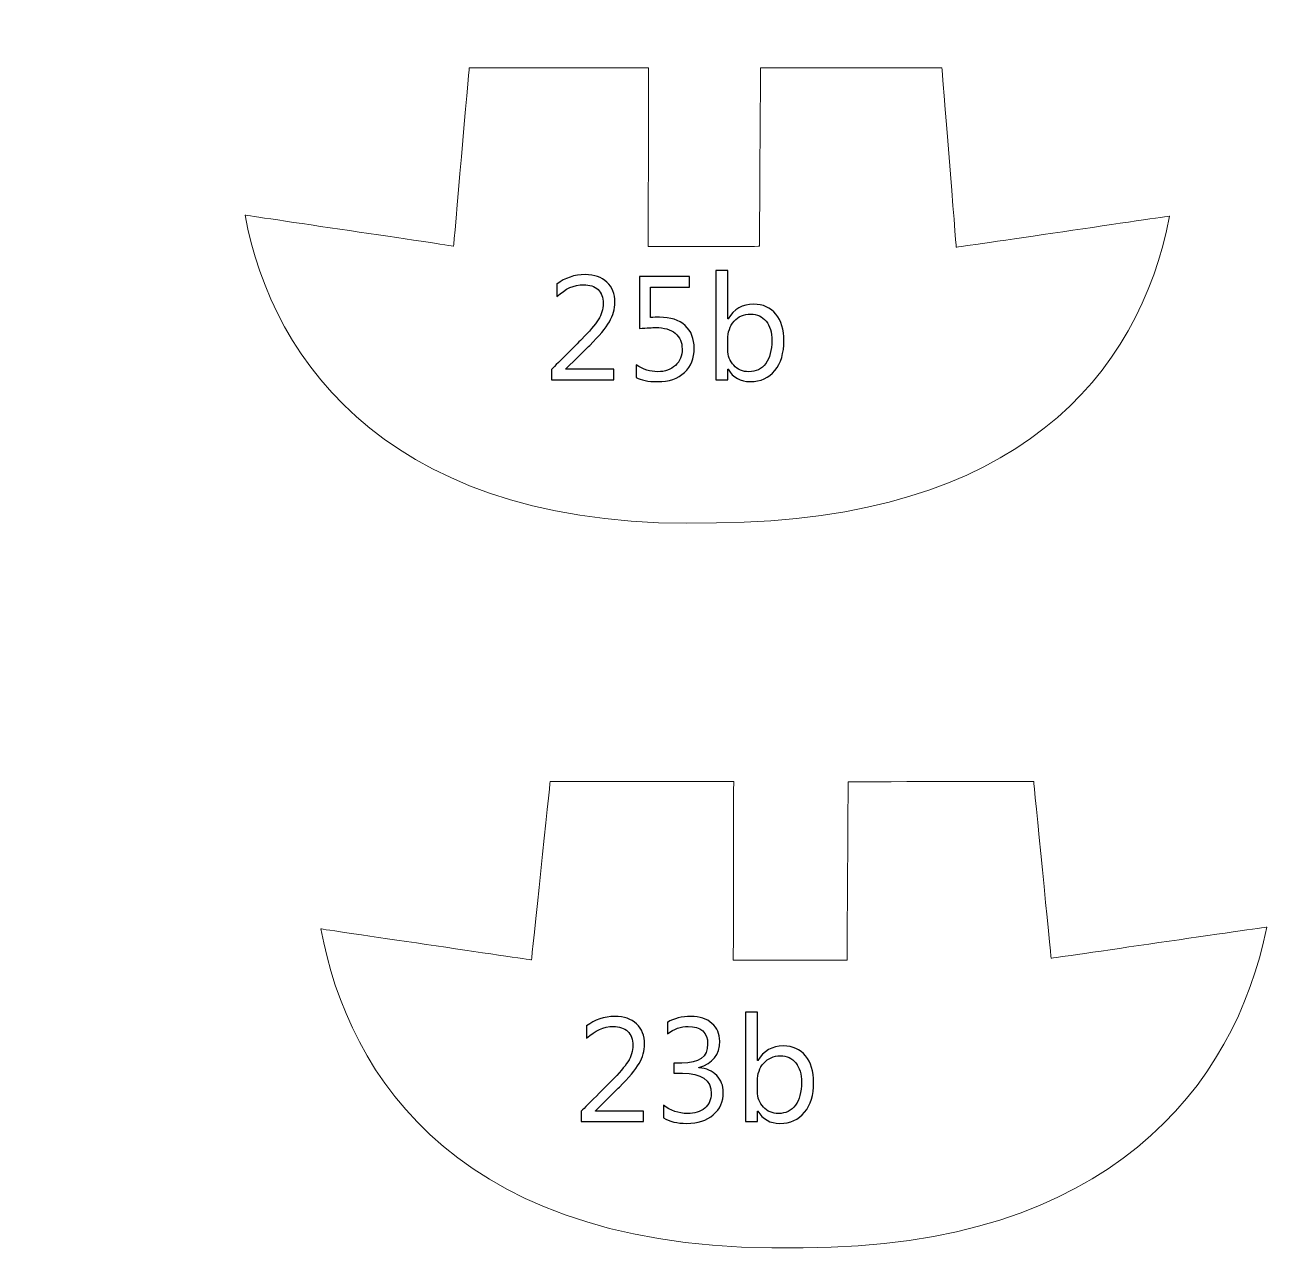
# Model space of a CAD drawing. Header units: centimetres. Extents: x -494 to 505, y -672 to 577.
# Drawn here: x -72.5 to 19.3, y 102.3 to 191.8 of the extents above; entities that cross this region are included whole.
import ezdxf

# ---------------------------------------------------------------- set-up
doc = ezdxf.new("R2010")
doc.units = ezdxf.units.CM
doc.header["$MEASUREMENT"] = 0
doc.layers.add('Camada 1', color=7, linetype='Continuous')
doc.layers.add('Camada 2', color=10, linetype='Continuous')

msp = doc.modelspace()

# ---------------------------------------------------------------- linework, layer by layer
at = {"layer": 'Camada 1', "lineweight": 9}
for points, knots in [([(288.960814, 353.67214), (288.960814, 353.67214), (306.821586, 353.757484), (306.821586, 353.757484), (306.821586, 353.757484), (306.821586, 353.757484), (306.803806, 326.357488), (306.803806, 326.357488), (306.803806, 326.357488), (306.803806, 326.357488), (315.147198, 326.356472), (315.147198, 326.356472), (315.147198, 326.356472), (315.147198, 326.356472), (315.160914, 353.57562), (315.160914, 353.57562), (315.160914, 353.57562), (315.160914, 353.57562), (341.611458, 353.57562), (341.611458, 353.57562), (341.611458, 353.57562), (341.611458, 353.57562), (341.611458, 326.355964), (341.611458, 326.355964), (341.611458, 326.355964), (341.611458, 326.355964), (349.923862, 326.357996), (349.923862, 326.357996), (349.923862, 326.357996), (349.923862, 326.357996), (349.92691, 353.617276), (349.92691, 353.617276), (349.92691, 353.617276), (349.92691, 353.617276), (376.460766, 353.605592), (376.460766, 353.605592), (376.460766, 353.605592), (376.460766, 353.605592), (376.395234, 326.36714), (376.395234, 326.36714), (376.395234, 326.36714), (376.395234, 326.36714), (384.838194, 326.357488), (384.838194, 326.357488), (384.838194, 326.357488), (384.838194, 326.357488), (384.869182, 353.677728), (384.869182, 353.677728), (384.869182, 353.677728), (384.869182, 353.677728), (411.304994, 353.702112), (411.304994, 353.702112), (411.304994, 353.702112), (411.304994, 353.702112), (411.304994, 326.35952), (411.304994, 326.35952), (411.304994, 326.35952), (411.304994, 326.35952), (419.585902, 326.365108), (419.585902, 326.365108), (419.585902, 326.365108), (419.585902, 326.365108), (419.720522, 353.670108), (419.720522, 353.670108), (419.720522, 353.670108), (419.720522, 353.670108), (446.437766, 353.618292), (446.437766, 353.618292), (446.437766, 353.618292), (446.437766, 353.618292), (446.52311, 326.358504), (446.52311, 326.358504), (446.52311, 326.358504), (446.52311, 326.358504), (454.750678, 326.360536), (454.750678, 326.360536), (454.750678, 326.360536), (454.750678, 326.360536), (454.791826, 353.618292), (454.791826, 353.618292), (454.791826, 353.618292), (454.791826, 353.618292), (489.229146, 353.633024), (489.229146, 353.633024), (489.229146, 353.633024), (489.229146, 353.633024), (489.287566, 342.489536), (489.287566, 342.489536), (489.287566, 342.489536), (489.287566, 342.489536), (481.005134, 342.497156), (481.005134, 342.497156), (481.005134, 342.497156), (481.005134, 342.497156), (481.005642, 309.723028), (481.005642, 309.723028), (481.005642, 309.723028), (481.005642, 309.723028), (489.285534, 309.728616), (489.285534, 309.728616), (489.285534, 309.728616), (489.285534, 309.728616), (489.28401, 298.680632), (489.28401, 298.680632), (489.28401, 298.680632), (489.28401, 298.680632), (280.265378, 298.67606), (280.265378, 298.67606), (280.265378, 298.67606), (280.265378, 298.67606), (280.256742, 315.430408), (280.256742, 315.430408), (280.256742, 315.430408), (280.256742, 315.430408), (252.19279, 315.430408), (252.19279, 315.430408), (252.19279, 315.430408), (247.88749, 315.334904), (245.91899, 310.748172), (245.883938, 302.43526), (245.883938, 302.43526), (246.230902, 288.837116), (238.245142, 283.140404), (231.76103, 283.8704), (231.76103, 283.8704), (231.76103, 283.8704), (235.595922, 314.865512), (235.595922, 314.865512), (235.595922, 314.865512), (235.595922, 314.865512), (227.385626, 315.718444), (227.385626, 315.718444), (227.385626, 315.718444), (227.385626, 315.718444), (224.653602, 295.469056), (224.653602, 295.469056), (224.653602, 295.469056), (224.653602, 295.469056), (5.72135, 295.22674), (5.72135, 295.22674), (5.72135, 295.22674), (5.72135, 295.22674), (5.716778, 279.167844), (5.716778, 279.167844), (5.716778, 279.167844), (5.716778, 279.167844), (-2.628138, 279.165304), (-2.628138, 279.165304), (-2.628138, 279.165304), (-2.628138, 279.165304), (-2.98577, 224.0915), (-2.98577, 224.0915), (-2.98577, 224.0915), (-2.98577, 224.0915), (-88.789002, 214.483696), (-88.789002, 214.483696), (-88.789002, 214.483696), (-88.789002, 214.483696), (-160.134554, 214.52332), (-160.134554, 214.52332), (-160.134554, 214.52332), (-163.876482, 213.130384), (-165.443662, 209.995516), (-164.388038, 204.757528), (-164.388038, 204.757528), (-164.388038, 204.757528), (-161.889694, 196.939916), (-161.889694, 196.939916), (-161.889694, 196.939916), (-159.55137, 189.6237), (-158.882842, 185.430668), (-164.745162, 183.003444), (-164.745162, 183.003444), (-164.745162, 183.003444), (-175.274478, 179.070508), (-175.274478, 179.070508), (-175.274478, 179.070508), (-189.770766, 172.492416), (-191.904366, 158.459424), (-185.580274, 139.325096), (-185.580274, 139.325096), (-182.29707, 128.78308), (-186.260486, 121.438924), (-192.412366, 123.689364), (-192.412366, 123.689364), (-192.412366, 123.689364), (-261.359142, 146.906996), (-261.359142, 146.906996), (-261.359142, 146.906996), (-259.768086, 152.90292), (-257.854958, 158.898844), (-255.620774, 164.893752), (-255.620774, 164.893752), (-255.620774, 164.893752), (-235.993178, 156.483304), (-235.993178, 156.483304), (-235.993178, 156.483304), (-235.993178, 156.483304), (-233.24947, 164.39388), (-233.24947, 164.39388), (-233.24947, 164.39388), (-233.24947, 164.39388), (-252.959362, 172.804328), (-252.959362, 172.804328), (-252.959362, 172.804328), (-249.96013, 179.295044), (-246.799354, 185.623708), (-243.478558, 191.789812), (-243.478558, 191.789812), (-243.478558, 191.789812), (-223.85147, 181.048152), (-223.85147, 181.048152), (-223.85147, 181.048152), (-223.85147, 181.048152), (-219.526358, 188.126116), (-219.526358, 188.126116), (-219.526358, 188.126116), (-219.526358, 188.126116), (-238.904526, 198.951596), (-238.904526, 198.951596), (-238.904526, 198.951596), (-235.729018, 204.52842), (-232.421938, 209.843116), (-228.924866, 214.772748), (-228.924866, 214.772748), (-228.924866, 214.772748), (-210.96097, 202.698604), (-210.96097, 202.698604), (-210.96097, 202.698604), (-210.96097, 202.698604), (-206.469742, 209.526632), (-206.469742, 209.526632), (-206.469742, 209.526632), (-206.469742, 209.526632), (-224.18421, 221.600776), (-224.18421, 221.600776), (-224.18421, 221.600776), (-220.36151, 226.60102), (-216.750138, 231.702356), (-213.372446, 236.922564), (-213.372446, 236.922564), (-213.372446, 236.922564), (-194.826382, 225.348292), (-194.826382, 225.348292), (-194.826382, 225.348292), (-194.826382, 225.348292), (-191.25057, 232.592372), (-191.25057, 232.592372), (-191.25057, 232.592372), (-191.25057, 232.592372), (-209.380582, 244.333776), (-209.380582, 244.333776), (-209.380582, 244.333776), (-202.259946, 261.027672), (-207.195166, 274.737068), (-227.065078, 282.88488), (-227.065078, 282.88488), (-261.775194, 290.706048), (-301.116238, 286.78124), (-337.022694, 269.0622), (-337.022694, 269.0622), (-362.833158, 254.920496), (-388.11327, 237.066328), (-415.161222, 221.333568), (-415.161222, 221.333568), (-428.876714, 212.451696), (-442.468254, 204.489812), (-456.981306, 198.090028), (-456.981306, 198.090028), (-462.47939, 196.298312), (-466.306662, 195.61048), (-468.373206, 196.760592), (-468.373206, 196.760592), (-481.297234, 208.35874), (-487.891074, 236.208316), (-486.846118, 283.671264), (-486.846118, 283.671264), (-484.055166, 323.948552), (-477.369886, 350.249236), (-465.985606, 359.680256), (-465.985606, 359.680256), (-455.591418, 363.607604), (-416.449002, 364.2106), (-357.647494, 359.764076), (-357.647494, 359.764076), (-317.62573, 356.62108), (-277.81377, 352.853244), (-238.131858, 348.694756), (-238.131858, 348.694756), (-214.866474, 346.01658), (-195.551298, 366.45342), (-178.214274, 397.942308), (-178.214274, 397.942308), (-183.909462, 398.922748), (-187.93587, 403.347936), (-188.438282, 412.292292), (-188.438282, 412.292292), (-188.327538, 422.884092), (-183.723026, 428.164752), (-174.94631, 428.932848), (-174.94631, 428.932848), (-171.28617, 428.963836), (-167.626538, 428.92218), (-163.96843, 428.50308), (-163.96843, 428.50308), (-159.001206, 427.909736), (-156.690822, 430.099216), (-156.854398, 436.178452), (-156.854398, 436.178452), (-156.854398, 436.178452), (-156.778198, 448.203828), (-156.778198, 448.203828), (-156.778198, 448.203828), (-156.778198, 448.203828), (-147.700746, 448.20332), (-147.700746, 448.20332), (-147.700746, 448.20332), (-147.700746, 448.20332), (-147.697698, 465.516468), (-147.697698, 465.516468), (-147.697698, 465.516468), (-147.697698, 465.516468), (-132.459222, 465.506816), (-132.459222, 465.506816), (-132.459222, 465.506816), (-132.459222, 465.506816), (-117.536722, 483.837996), (-117.536722, 483.837996), (-117.536722, 483.837996), (-117.536722, 483.837996), (-45.491654, 483.825804), (-45.491654, 483.825804), (-45.491654, 483.825804), (-45.491654, 483.825804), (-45.47489, 454.015348), (-45.47489, 454.015348), (-45.47489, 454.015348), (-45.47489, 454.015348), (-36.796218, 454.018396), (-36.796218, 454.018396), (-36.796218, 454.018396), (-36.796218, 454.018396), (-36.920678, 434.287168), (-36.920678, 434.287168), (-36.920678, 434.287168), (-37.163502, 430.041812), (-40.062658, 428.173896), (-44.477686, 427.461172), (-44.477686, 427.461172), (-44.477686, 427.461172), (-58.86831, 427.45914), (-58.86831, 427.45914), (-58.86831, 427.45914), (-58.86831, 427.45914), (-58.872882, 414.921192), (-58.872882, 414.921192), (-58.872882, 414.921192), (-58.872882, 414.921192), (-43.79849, 414.921192), (-43.79849, 414.921192), (-43.79849, 414.921192), (-24.761698, 414.171384), (-13.673582, 411.255972), (-8.36295, 404.78964), (-8.36295, 404.78964), (-4.952238, 400.746468), (-2.86385, 396.261336), (-2.70891, 391.1346), (-2.70891, 391.1346), (-2.70891, 391.1346), (-2.534666, 366.474248), (-2.534666, 366.474248), (-2.534666, 366.474248), (-2.534666, 366.474248), (5.877814, 366.480344), (5.877814, 366.480344), (5.877814, 366.480344), (5.877814, 366.480344), (5.90169, 347.073728), (5.90169, 347.073728), (5.90169, 347.073728), (5.90169, 347.073728), (233.39171, 347.06814), (233.39171, 347.06814), (233.39171, 347.06814), (233.39171, 347.06814), (233.356658, 357.819452), (233.356658, 357.819452), (233.356658, 357.819452), (238.909098, 375.214388), (244.365526, 393.373356), (250.012962, 410.004768), (250.012962, 410.004768), (252.496066, 417.378896), (256.725674, 421.44188), (262.677402, 421.235124), (262.677402, 421.235124), (270.499078, 420.488872), (274.919186, 415.631376), (277.312882, 408.136344), (277.312882, 408.136344), (281.81935, 390.775952), (285.049722, 371.798088), (288.960814, 353.67214)], [0, 0, 0, 0, 0.009803922, 0.009803922, 0.009803922, 0.009803932, 0.019607843, 0.019607843, 0.019607843, 0.019607853, 0.029411765, 0.029411765, 0.029411765, 0.029411775, 0.039215686, 0.039215686, 0.039215686, 0.039215696, 0.049019608, 0.049019608, 0.049019608, 0.049019618, 0.058823529, 0.058823529, 0.058823529, 0.058823539, 0.068627451, 0.068627451, 0.068627451, 0.068627461, 0.078431373, 0.078431373, 0.078431373, 0.078431383, 0.088235294, 0.088235294, 0.088235294, 0.088235304, 0.098039216, 0.098039216, 0.098039216, 0.098039226, 0.107843137, 0.107843137, 0.107843137, 0.107843147, 0.117647059, 0.117647059, 0.117647059, 0.117647069, 0.12745098, 0.12745098, 0.12745098, 0.12745099, 0.137254902, 0.137254902, 0.137254902, 0.137254912, 0.147058824, 0.147058824, 0.147058824, 0.147058834, 0.156862745, 0.156862745, 0.156862745, 0.156862755, 0.166666667, 0.166666667, 0.166666667, 0.166666677, 0.176470588, 0.176470588, 0.176470588, 0.176470598, 0.18627451, 0.18627451, 0.18627451, 0.18627452, 0.196078431, 0.196078431, 0.196078431, 0.196078441, 0.205882353, 0.205882353, 0.205882353, 0.205882363, 0.215686275, 0.215686275, 0.215686275, 0.215686285, 0.225490196, 0.225490196, 0.225490196, 0.225490206, 0.235294118, 0.235294118, 0.235294118, 0.235294128, 0.245098039, 0.245098039, 0.245098039, 0.245098049, 0.254901961, 0.254901961, 0.254901961, 0.254901971, 0.264705882, 0.264705882, 0.264705882, 0.264705892, 0.274509804, 0.274509804, 0.274509804, 0.274509814, 0.284313725, 0.284313725, 0.284313725, 0.284313735, 0.294117647, 0.294117647, 0.294117647, 0.294117657, 0.303921569, 0.303921569, 0.303921569, 0.303921579, 0.31372549, 0.31372549, 0.31372549, 0.3137255, 0.323529412, 0.323529412, 0.323529412, 0.323529422, 0.333333333, 0.333333333, 0.333333333, 0.333333343, 0.343137255, 0.343137255, 0.343137255, 0.343137265, 0.352941176, 0.352941176, 0.352941176, 0.352941186, 0.362745098, 0.362745098, 0.362745098, 0.362745108, 0.37254902, 0.37254902, 0.37254902, 0.37254903, 0.382352941, 0.382352941, 0.382352941, 0.382352951, 0.392156863, 0.392156863, 0.392156863, 0.392156873, 0.401960784, 0.401960784, 0.401960784, 0.401960794, 0.411764706, 0.411764706, 0.411764706, 0.411764716, 0.421568627, 0.421568627, 0.421568627, 0.421568637, 0.431372549, 0.431372549, 0.431372549, 0.431372559, 0.441176471, 0.441176471, 0.441176471, 0.441176481, 0.450980392, 0.450980392, 0.450980392, 0.450980402, 0.460784314, 0.460784314, 0.460784314, 0.460784324, 0.470588235, 0.470588235, 0.470588235, 0.470588245, 0.480392157, 0.480392157, 0.480392157, 0.480392167, 0.490196078, 0.490196078, 0.490196078, 0.490196088, 0.5, 0.5, 0.5, 0.50000001, 0.509803922, 0.509803922, 0.509803922, 0.509803932, 0.519607843, 0.519607843, 0.519607843, 0.519607853, 0.529411765, 0.529411765, 0.529411765, 0.529411775, 0.539215686, 0.539215686, 0.539215686, 0.539215696, 0.549019608, 0.549019608, 0.549019608, 0.549019618, 0.558823529, 0.558823529, 0.558823529, 0.558823539, 0.568627451, 0.568627451, 0.568627451, 0.568627461, 0.578431373, 0.578431373, 0.578431373, 0.578431383, 0.588235294, 0.588235294, 0.588235294, 0.588235304, 0.598039216, 0.598039216, 0.598039216, 0.598039226, 0.607843137, 0.607843137, 0.607843137, 0.607843147, 0.617647059, 0.617647059, 0.617647059, 0.617647069, 0.62745098, 0.62745098, 0.62745098, 0.62745099, 0.637254902, 0.637254902, 0.637254902, 0.637254912, 0.647058824, 0.647058824, 0.647058824, 0.647058834, 0.656862745, 0.656862745, 0.656862745, 0.656862755, 0.666666667, 0.666666667, 0.666666667, 0.666666677, 0.676470588, 0.676470588, 0.676470588, 0.676470598, 0.68627451, 0.68627451, 0.68627451, 0.68627452, 0.696078431, 0.696078431, 0.696078431, 0.696078441, 0.705882353, 0.705882353, 0.705882353, 0.705882363, 0.715686275, 0.715686275, 0.715686275, 0.715686285, 0.725490196, 0.725490196, 0.725490196, 0.725490206, 0.735294118, 0.735294118, 0.735294118, 0.735294128, 0.745098039, 0.745098039, 0.745098039, 0.745098049, 0.754901961, 0.754901961, 0.754901961, 0.754901971, 0.764705882, 0.764705882, 0.764705882, 0.764705892, 0.774509804, 0.774509804, 0.774509804, 0.774509814, 0.784313725, 0.784313725, 0.784313725, 0.784313735, 0.794117647, 0.794117647, 0.794117647, 0.794117657, 0.803921569, 0.803921569, 0.803921569, 0.803921579, 0.81372549, 0.81372549, 0.81372549, 0.8137255, 0.823529412, 0.823529412, 0.823529412, 0.823529422, 0.833333333, 0.833333333, 0.833333333, 0.833333343, 0.843137255, 0.843137255, 0.843137255, 0.843137265, 0.852941176, 0.852941176, 0.852941176, 0.852941186, 0.862745098, 0.862745098, 0.862745098, 0.862745108, 0.87254902, 0.87254902, 0.87254902, 0.87254903, 0.882352941, 0.882352941, 0.882352941, 0.882352951, 0.892156863, 0.892156863, 0.892156863, 0.892156873, 0.901960784, 0.901960784, 0.901960784, 0.901960794, 0.911764706, 0.911764706, 0.911764706, 0.911764716, 0.921568627, 0.921568627, 0.921568627, 0.921568637, 0.931372549, 0.931372549, 0.931372549, 0.931372559, 0.941176471, 0.941176471, 0.941176471, 0.941176481, 0.950980392, 0.950980392, 0.950980392, 0.950980402, 0.960784314, 0.960784314, 0.960784314, 0.960784324, 0.970588235, 0.970588235, 0.970588235, 0.970588245, 0.980392157, 0.980392157, 0.980392157, 0.980392167, 1, 1, 1, 1]), ([(-40.229282, 188.74867), (-40.229282, 188.74867), (-27.175968, 188.74613), (-27.175968, 188.74613), (-27.175968, 188.74613), (-27.175968, 188.74613), (-27.205178, 175.75784), (-27.205178, 175.75784), (-27.205178, 175.75784), (-27.205178, 175.75784), (-19.112484, 175.761396), (-19.112484, 175.761396), (-19.112484, 175.761396), (-19.112484, 175.761396), (-19.03095, 188.742574), (-19.03095, 188.742574), (-19.03095, 188.742574), (-19.03095, 188.742574), (-5.834888, 188.747654), (-5.834888, 188.747654), (-5.834888, 188.747654), (-5.834888, 188.747654), (-4.790186, 175.690022), (-4.790186, 175.690022), (-4.790186, 175.690022), (-4.790186, 175.690022), (10.737088, 177.964592), (10.737088, 177.964592), (10.737088, 177.964592), (8.50265, 166.382954), (-0.364998, 155.806648), (-22.228048, 155.645612), (-22.228048, 155.645612), (-45.695616, 154.876246), (-54.612032, 167.321738), (-56.524906, 178.030378), (-56.524906, 178.030378), (-56.524906, 178.030378), (-41.36009, 175.775874), (-41.36009, 175.775874), (-41.36009, 175.775874), (-41.36009, 175.775874), (-40.229282, 188.74867), (-40.229282, 188.74867)], [0, 0, 0, 0, 0.083333333, 0.083333333, 0.083333333, 0.083333343, 0.166666667, 0.166666667, 0.166666667, 0.166666677, 0.25, 0.25, 0.25, 0.25000001, 0.333333333, 0.333333333, 0.333333333, 0.333333343, 0.416666667, 0.416666667, 0.416666667, 0.416666677, 0.5, 0.5, 0.5, 0.50000001, 0.583333333, 0.583333333, 0.583333333, 0.583333343, 0.666666667, 0.666666667, 0.666666667, 0.666666677, 0.75, 0.75, 0.75, 0.75000001, 0.833333333, 0.833333333, 0.833333333, 0.833333343, 1, 1, 1, 1]), ([(-34.33699, 136.812782), (-34.33699, 136.812782), (-20.985988, 136.810242), (-20.985988, 136.810242), (-20.985988, 136.810242), (-20.985988, 136.810242), (-21.01215, 123.821952), (-21.01215, 123.821952), (-21.01215, 123.821952), (-21.01215, 123.821952), (-12.73937, 123.825508), (-12.73937, 123.825508), (-12.73937, 123.825508), (-12.73937, 123.825508), (-12.656058, 136.806686), (-12.656058, 136.806686), (-12.656058, 136.806686), (-12.656058, 136.806686), (0.842264, 136.811766), (0.842264, 136.811766), (0.842264, 136.811766), (0.842264, 136.811766), (2.114296, 123.957334), (2.114296, 123.957334), (2.114296, 123.957334), (2.114296, 123.957334), (17.79905, 126.231904), (17.79905, 126.231904), (17.79905, 126.231904), (15.51305, 114.65052), (6.245606, 102.881684), (-15.926562, 102.89667), (-15.926562, 102.89667), (-40.908478, 102.311454), (-49.059592, 115.38585), (-51.016408, 126.09449), (-51.016408, 126.09449), (-51.016408, 126.09449), (-35.69716, 123.839986), (-35.69716, 123.839986), (-35.69716, 123.839986), (-35.69716, 123.839986), (-34.33699, 136.812782), (-34.33699, 136.812782)], [0, 0, 0, 0, 0.083333333, 0.083333333, 0.083333333, 0.083333343, 0.166666667, 0.166666667, 0.166666667, 0.166666677, 0.25, 0.25, 0.25, 0.25000001, 0.333333333, 0.333333333, 0.333333333, 0.333333343, 0.416666667, 0.416666667, 0.416666667, 0.416666677, 0.5, 0.5, 0.5, 0.50000001, 0.583333333, 0.583333333, 0.583333333, 0.583333343, 0.666666667, 0.666666667, 0.666666667, 0.666666677, 0.75, 0.75, 0.75, 0.75000001, 0.833333333, 0.833333333, 0.833333333, 0.833333343, 1, 1, 1, 1])]:
    msp.add_open_spline(points, degree=3, knots=knots, dxfattribs=at)
at = {"layer": 'Camada 2'}
for points, knots in [([(-29.69514, 166.04488), (-29.69514, 166.04488), (-34.23285, 166.04488), (-34.23285, 166.04488), (-34.23285, 166.04488), (-34.23285, 166.04488), (-34.23285, 166.808404), (-34.23285, 166.808404), (-34.23285, 166.808404), (-34.23285, 166.808404), (-32.039306, 169.00906), (-32.039306, 169.00906), (-32.039306, 169.00906), (-31.478474, 169.569892), (-31.078678, 170.035982), (-30.840426, 170.408854), (-30.840426, 170.408854), (-30.600142, 170.781472), (-30.480254, 171.181268), (-30.480254, 171.604178), (-30.480254, 171.604178), (-30.480254, 172.037756), (-30.603952, 172.374814), (-30.852872, 172.613066), (-30.852872, 172.613066), (-31.102046, 172.851318), (-31.455106, 172.969682), (-31.91383, 172.969682), (-31.91383, 172.969682), (-32.585914, 172.969682), (-33.229296, 172.682916), (-33.845754, 172.109384), (-33.845754, 172.109384), (-33.845754, 172.109384), (-33.845754, 173.012608), (-33.845754, 173.012608), (-33.845754, 173.012608), (-33.257998, 173.471586), (-32.573468, 173.700948), (-31.793942, 173.700948), (-31.793942, 173.700948), (-31.121858, 173.700948), (-30.59303, 173.518068), (-30.207712, 173.15434), (-30.207712, 173.15434), (-29.822394, 172.790612), (-29.630624, 172.301154), (-29.630624, 171.688252), (-29.630624, 171.688252), (-29.630624, 171.20616), (-29.763212, 170.733212), (-30.03042, 170.272456), (-30.03042, 170.272456), (-30.295596, 169.811954), (-30.774132, 169.2402), (-31.463996, 168.557448), (-31.463996, 168.557448), (-31.463996, 168.557448), (-33.200594, 166.840662), (-33.200594, 166.840662), (-33.200594, 166.840662), (-33.200594, 166.840662), (-33.200594, 166.819072), (-33.200594, 166.819072), (-33.200594, 166.819072), (-33.200594, 166.819072), (-29.69514, 166.819072), (-29.69514, 166.819072), (-29.69514, 166.819072), (-29.69514, 166.819072), (-29.69514, 166.04488), (-29.69514, 166.04488)], [0, 0, 0, 0, 0.052631579, 0.052631579, 0.052631579, 0.052631589, 0.105263158, 0.105263158, 0.105263158, 0.105263168, 0.157894737, 0.157894737, 0.157894737, 0.157894747, 0.210526316, 0.210526316, 0.210526316, 0.210526326, 0.263157895, 0.263157895, 0.263157895, 0.263157905, 0.315789474, 0.315789474, 0.315789474, 0.315789484, 0.368421053, 0.368421053, 0.368421053, 0.368421063, 0.421052632, 0.421052632, 0.421052632, 0.421052642, 0.473684211, 0.473684211, 0.473684211, 0.473684221, 0.526315789, 0.526315789, 0.526315789, 0.526315799, 0.578947368, 0.578947368, 0.578947368, 0.578947378, 0.631578947, 0.631578947, 0.631578947, 0.631578957, 0.684210526, 0.684210526, 0.684210526, 0.684210536, 0.736842105, 0.736842105, 0.736842105, 0.736842115, 0.789473684, 0.789473684, 0.789473684, 0.789473694, 0.842105263, 0.842105263, 0.842105263, 0.842105273, 0.894736842, 0.894736842, 0.894736842, 0.894736852, 1, 1, 1, 1]), ([(-21.394166, 166.815516), (-21.394166, 166.815516), (-21.415502, 166.815516), (-21.415502, 166.815516), (-21.415502, 166.815516), (-21.415502, 166.815516), (-21.415502, 166.04488), (-21.415502, 166.04488), (-21.415502, 166.04488), (-21.415502, 166.04488), (-22.2758, 166.04488), (-22.2758, 166.04488), (-22.2758, 166.04488), (-22.2758, 166.04488), (-22.2758, 174.001938), (-22.2758, 174.001938), (-22.2758, 174.001938), (-22.2758, 174.001938), (-21.415502, 174.001938), (-21.415502, 174.001938), (-21.415502, 174.001938), (-21.415502, 174.001938), (-21.415502, 170.48226), (-21.415502, 170.48226), (-21.415502, 170.48226), (-21.415502, 170.48226), (-21.394166, 170.48226), (-21.394166, 170.48226), (-21.394166, 170.48226), (-20.971002, 171.193714), (-20.350988, 171.55033), (-19.535648, 171.55033), (-19.535648, 171.55033), (-18.84553, 171.55033), (-18.306288, 171.3103), (-17.915636, 170.828208), (-17.915636, 170.828208), (-17.52473, 170.346116), (-17.329404, 169.700956), (-17.329404, 168.890696), (-17.329404, 168.890696), (-17.329404, 167.991028), (-17.548098, 167.268906), (-17.985486, 166.727632), (-17.985486, 166.727632), (-18.424398, 166.186358), (-19.023076, 165.915848), (-19.783044, 165.915848), (-19.783044, 165.915848), (-20.49272, 165.915848), (-21.030184, 166.21506), (-21.394166, 166.815516)], [0, 0, 0, 0, 0.071428571, 0.071428571, 0.071428571, 0.071428581, 0.142857143, 0.142857143, 0.142857143, 0.142857153, 0.214285714, 0.214285714, 0.214285714, 0.214285724, 0.285714286, 0.285714286, 0.285714286, 0.285714296, 0.357142857, 0.357142857, 0.357142857, 0.357142867, 0.428571429, 0.428571429, 0.428571429, 0.428571439, 0.5, 0.5, 0.5, 0.50000001, 0.571428571, 0.571428571, 0.571428571, 0.571428581, 0.642857143, 0.642857143, 0.642857143, 0.642857153, 0.714285714, 0.714285714, 0.714285714, 0.714285724, 0.785714286, 0.785714286, 0.785714286, 0.785714296, 0.857142857, 0.857142857, 0.857142857, 0.857142867, 1, 1, 1, 1]), ([(-28.08224, 166.22776), (-28.08224, 166.22776), (-28.08224, 167.141652), (-28.08224, 167.141652), (-28.08224, 167.141652), (-27.56789, 166.804848), (-27.04465, 166.636192), (-26.51252, 166.636192), (-26.51252, 166.636192), (-25.980136, 166.636192), (-25.551892, 166.786814), (-25.225756, 167.087804), (-25.225756, 167.087804), (-24.901144, 167.38727), (-24.738076, 167.786812), (-24.738076, 168.283382), (-24.738076, 168.283382), (-24.738076, 168.776142), (-24.904954, 169.16146), (-25.236424, 169.437304), (-25.236424, 169.437304), (-25.569672, 169.713402), (-26.044652, 169.851324), (-26.664666, 169.851324), (-26.664666, 169.851324), (-26.87447, 169.851324), (-27.268678, 169.829988), (-27.845766, 169.788586), (-27.845766, 169.788586), (-27.845766, 169.788586), (-27.845766, 173.571916), (-27.845766, 173.571916), (-27.845766, 173.571916), (-27.845766, 173.571916), (-24.200612, 173.571916), (-24.200612, 173.571916), (-24.200612, 173.571916), (-24.200612, 173.571916), (-24.200612, 172.797724), (-24.200612, 172.797724), (-24.200612, 172.797724), (-24.200612, 172.797724), (-27.028648, 172.797724), (-27.028648, 172.797724), (-27.028648, 172.797724), (-27.028648, 172.797724), (-27.028648, 170.58259), (-27.028648, 170.58259), (-27.028648, 170.58259), (-26.797254, 170.596814), (-26.584148, 170.60418), (-26.387044, 170.60418), (-26.387044, 170.60418), (-25.582372, 170.60418), (-24.958548, 170.401488), (-24.517858, 169.99839), (-24.517858, 169.99839), (-24.076914, 169.595038), (-23.856442, 169.041318), (-23.856442, 168.338754), (-23.856442, 168.338754), (-23.856442, 167.611298), (-24.092916, 167.025066), (-24.567896, 166.582598), (-24.567896, 166.582598), (-25.042876, 166.138098), (-25.695148, 165.915848), (-26.52141, 165.915848), (-26.52141, 165.915848), (-27.218386, 165.915848), (-27.738324, 166.019734), (-28.08224, 166.22776)], [0, 0, 0, 0, 0.052631579, 0.052631579, 0.052631579, 0.052631589, 0.105263158, 0.105263158, 0.105263158, 0.105263168, 0.157894737, 0.157894737, 0.157894737, 0.157894747, 0.210526316, 0.210526316, 0.210526316, 0.210526326, 0.263157895, 0.263157895, 0.263157895, 0.263157905, 0.315789474, 0.315789474, 0.315789474, 0.315789484, 0.368421053, 0.368421053, 0.368421053, 0.368421063, 0.421052632, 0.421052632, 0.421052632, 0.421052642, 0.473684211, 0.473684211, 0.473684211, 0.473684221, 0.526315789, 0.526315789, 0.526315789, 0.526315799, 0.578947368, 0.578947368, 0.578947368, 0.578947378, 0.631578947, 0.631578947, 0.631578947, 0.631578957, 0.684210526, 0.684210526, 0.684210526, 0.684210536, 0.736842105, 0.736842105, 0.736842105, 0.736842115, 0.789473684, 0.789473684, 0.789473684, 0.789473694, 0.842105263, 0.842105263, 0.842105263, 0.842105273, 0.894736842, 0.894736842, 0.894736842, 0.894736852, 1, 1, 1, 1]), ([(-21.415502, 168.99128), (-21.415502, 168.99128), (-21.415502, 168.238424), (-21.415502, 168.238424), (-21.415502, 168.238424), (-21.415502, 167.792146), (-21.270468, 167.414194), (-20.981924, 167.102282), (-20.981924, 167.102282), (-20.69338, 166.792148), (-20.325842, 166.636192), (-19.881596, 166.636192), (-19.881596, 166.636192), (-19.35988, 166.636192), (-18.951448, 166.837106), (-18.655538, 167.236648), (-18.655538, 167.236648), (-18.359882, 167.637968), (-18.211292, 168.19372), (-18.211292, 168.906952), (-18.211292, 168.906952), (-18.211292, 169.507408), (-18.349214, 169.978578), (-18.62709, 170.319192), (-18.62709, 170.319192), (-18.902934, 170.659552), (-19.277584, 170.829986), (-19.750786, 170.829986), (-19.750786, 170.829986), (-20.250658, 170.829986), (-20.65401, 170.655996), (-20.958556, 170.306492), (-20.958556, 170.306492), (-21.263102, 169.957242), (-21.415502, 169.518076), (-21.415502, 168.99128)], [0, 0, 0, 0, 0.1, 0.1, 0.1, 0.10000001, 0.2, 0.2, 0.2, 0.20000001, 0.3, 0.3, 0.3, 0.30000001, 0.4, 0.4, 0.4, 0.40000001, 0.5, 0.5, 0.5, 0.50000001, 0.6, 0.6, 0.6, 0.60000001, 0.7, 0.7, 0.7, 0.70000001, 0.8, 0.8, 0.8, 0.80000001, 1, 1, 1, 1]), ([(-27.53614, 112.06988), (-27.53614, 112.06988), (-32.07385, 112.06988), (-32.07385, 112.06988), (-32.07385, 112.06988), (-32.07385, 112.06988), (-32.07385, 112.833404), (-32.07385, 112.833404), (-32.07385, 112.833404), (-32.07385, 112.833404), (-29.880306, 115.03406), (-29.880306, 115.03406), (-29.880306, 115.03406), (-29.319474, 115.594892), (-28.919678, 116.060982), (-28.681426, 116.433854), (-28.681426, 116.433854), (-28.441142, 116.806472), (-28.321254, 117.206268), (-28.321254, 117.629178), (-28.321254, 117.629178), (-28.321254, 118.062756), (-28.444952, 118.399814), (-28.693872, 118.638066), (-28.693872, 118.638066), (-28.943046, 118.876318), (-29.296106, 118.994682), (-29.75483, 118.994682), (-29.75483, 118.994682), (-30.426914, 118.994682), (-31.070296, 118.707916), (-31.686754, 118.134384), (-31.686754, 118.134384), (-31.686754, 118.134384), (-31.686754, 119.037608), (-31.686754, 119.037608), (-31.686754, 119.037608), (-31.098998, 119.496586), (-30.414468, 119.725948), (-29.634942, 119.725948), (-29.634942, 119.725948), (-28.962858, 119.725948), (-28.43403, 119.543068), (-28.048712, 119.17934), (-28.048712, 119.17934), (-27.663394, 118.815612), (-27.471624, 118.326154), (-27.471624, 117.713252), (-27.471624, 117.713252), (-27.471624, 117.23116), (-27.604212, 116.758212), (-27.87142, 116.297456), (-27.87142, 116.297456), (-28.136596, 115.836954), (-28.615132, 115.2652), (-29.304996, 114.582448), (-29.304996, 114.582448), (-29.304996, 114.582448), (-31.041594, 112.865662), (-31.041594, 112.865662), (-31.041594, 112.865662), (-31.041594, 112.865662), (-31.041594, 112.844072), (-31.041594, 112.844072), (-31.041594, 112.844072), (-31.041594, 112.844072), (-27.53614, 112.844072), (-27.53614, 112.844072), (-27.53614, 112.844072), (-27.53614, 112.844072), (-27.53614, 112.06988), (-27.53614, 112.06988)], [0, 0, 0, 0, 0.052631579, 0.052631579, 0.052631579, 0.052631589, 0.105263158, 0.105263158, 0.105263158, 0.105263168, 0.157894737, 0.157894737, 0.157894737, 0.157894747, 0.210526316, 0.210526316, 0.210526316, 0.210526326, 0.263157895, 0.263157895, 0.263157895, 0.263157905, 0.315789474, 0.315789474, 0.315789474, 0.315789484, 0.368421053, 0.368421053, 0.368421053, 0.368421063, 0.421052632, 0.421052632, 0.421052632, 0.421052642, 0.473684211, 0.473684211, 0.473684211, 0.473684221, 0.526315789, 0.526315789, 0.526315789, 0.526315799, 0.578947368, 0.578947368, 0.578947368, 0.578947378, 0.631578947, 0.631578947, 0.631578947, 0.631578957, 0.684210526, 0.684210526, 0.684210526, 0.684210536, 0.736842105, 0.736842105, 0.736842105, 0.736842115, 0.789473684, 0.789473684, 0.789473684, 0.789473694, 0.842105263, 0.842105263, 0.842105263, 0.842105273, 0.894736842, 0.894736842, 0.894736842, 0.894736852, 1, 1, 1, 1]), ([(-26.095452, 112.349534), (-26.095452, 112.349534), (-26.095452, 113.274094), (-26.095452, 113.274094), (-26.095452, 113.274094), (-25.581102, 112.865662), (-24.99868, 112.661192), (-24.351488, 112.661192), (-24.351488, 112.661192), (-23.824692, 112.661192), (-23.405338, 112.792002), (-23.091648, 113.055654), (-23.091648, 113.055654), (-22.778212, 113.319052), (-22.622256, 113.67389), (-22.622256, 114.11839), (-22.622256, 114.11839), (-22.622256, 115.10391), (-23.32101, 115.596924), (-24.717248, 115.596924), (-24.717248, 115.596924), (-24.717248, 115.596924), (-25.342596, 115.596924), (-25.342596, 115.596924), (-25.342596, 115.596924), (-25.342596, 115.596924), (-25.342596, 116.327936), (-25.342596, 116.327936), (-25.342596, 116.327936), (-25.342596, 116.327936), (-24.747728, 116.327936), (-24.747728, 116.327936), (-24.747728, 116.327936), (-23.502112, 116.327936), (-22.88032, 116.79047), (-22.88032, 117.713252), (-22.88032, 117.713252), (-22.88032, 118.568216), (-23.3553, 118.994682), (-24.305006, 118.994682), (-24.305006, 118.994682), (-24.835358, 118.994682), (-25.335484, 118.815612), (-25.80513, 118.456964), (-25.80513, 118.456964), (-25.80513, 118.456964), (-25.80513, 119.295672), (-25.80513, 119.295672), (-25.80513, 119.295672), (-25.32126, 119.582438), (-24.749506, 119.725948), (-24.091646, 119.725948), (-24.091646, 119.725948), (-23.457408, 119.725948), (-22.95017, 119.557546), (-22.568408, 119.222266), (-22.568408, 119.222266), (-22.188424, 118.885462), (-21.998432, 118.455186), (-21.998432, 117.930168), (-21.998432, 117.930168), (-21.998432, 116.93906), (-22.502114, 116.301012), (-23.511002, 116.018056), (-23.511002, 116.018056), (-23.511002, 116.018056), (-23.511002, 115.996466), (-23.511002, 115.996466), (-23.511002, 115.996466), (-22.969982, 115.944396), (-22.539706, 115.754404), (-22.220682, 115.42649), (-22.220682, 115.42649), (-21.89988, 115.098576), (-21.740368, 114.68989), (-21.740368, 114.200686), (-21.740368, 114.200686), (-21.740368, 113.523268), (-21.98243, 112.978438), (-22.468078, 112.56264), (-22.468078, 112.56264), (-22.953726, 112.14862), (-23.593552, 111.940848), (-24.387556, 111.940848), (-24.387556, 111.940848), (-25.102566, 111.940848), (-25.672288, 112.076992), (-26.095452, 112.349534)], [0, 0, 0, 0, 0.043478261, 0.043478261, 0.043478261, 0.043478271, 0.086956522, 0.086956522, 0.086956522, 0.086956532, 0.130434783, 0.130434783, 0.130434783, 0.130434793, 0.173913043, 0.173913043, 0.173913043, 0.173913053, 0.217391304, 0.217391304, 0.217391304, 0.217391314, 0.260869565, 0.260869565, 0.260869565, 0.260869575, 0.304347826, 0.304347826, 0.304347826, 0.304347836, 0.347826087, 0.347826087, 0.347826087, 0.347826097, 0.391304348, 0.391304348, 0.391304348, 0.391304358, 0.434782609, 0.434782609, 0.434782609, 0.434782619, 0.47826087, 0.47826087, 0.47826087, 0.47826088, 0.52173913, 0.52173913, 0.52173913, 0.52173914, 0.565217391, 0.565217391, 0.565217391, 0.565217401, 0.608695652, 0.608695652, 0.608695652, 0.608695662, 0.652173913, 0.652173913, 0.652173913, 0.652173923, 0.695652174, 0.695652174, 0.695652174, 0.695652184, 0.739130435, 0.739130435, 0.739130435, 0.739130445, 0.782608696, 0.782608696, 0.782608696, 0.782608706, 0.826086957, 0.826086957, 0.826086957, 0.826086967, 0.869565217, 0.869565217, 0.869565217, 0.869565227, 0.913043478, 0.913043478, 0.913043478, 0.913043488, 1, 1, 1, 1]), ([(-19.235166, 112.840516), (-19.235166, 112.840516), (-19.256502, 112.840516), (-19.256502, 112.840516), (-19.256502, 112.840516), (-19.256502, 112.840516), (-19.256502, 112.06988), (-19.256502, 112.06988), (-19.256502, 112.06988), (-19.256502, 112.06988), (-20.1168, 112.06988), (-20.1168, 112.06988), (-20.1168, 112.06988), (-20.1168, 112.06988), (-20.1168, 120.026938), (-20.1168, 120.026938), (-20.1168, 120.026938), (-20.1168, 120.026938), (-19.256502, 120.026938), (-19.256502, 120.026938), (-19.256502, 120.026938), (-19.256502, 120.026938), (-19.256502, 116.50726), (-19.256502, 116.50726), (-19.256502, 116.50726), (-19.256502, 116.50726), (-19.235166, 116.50726), (-19.235166, 116.50726), (-19.235166, 116.50726), (-18.812002, 117.218714), (-18.191988, 117.57533), (-17.376648, 117.57533), (-17.376648, 117.57533), (-16.68653, 117.57533), (-16.147288, 117.3353), (-15.756636, 116.853208), (-15.756636, 116.853208), (-15.36573, 116.371116), (-15.170404, 115.725956), (-15.170404, 114.915696), (-15.170404, 114.915696), (-15.170404, 114.016028), (-15.389098, 113.293906), (-15.826486, 112.752632), (-15.826486, 112.752632), (-16.265398, 112.211358), (-16.864076, 111.940848), (-17.624044, 111.940848), (-17.624044, 111.940848), (-18.33372, 111.940848), (-18.871184, 112.24006), (-19.235166, 112.840516)], [0, 0, 0, 0, 0.071428571, 0.071428571, 0.071428571, 0.071428581, 0.142857143, 0.142857143, 0.142857143, 0.142857153, 0.214285714, 0.214285714, 0.214285714, 0.214285724, 0.285714286, 0.285714286, 0.285714286, 0.285714296, 0.357142857, 0.357142857, 0.357142857, 0.357142867, 0.428571429, 0.428571429, 0.428571429, 0.428571439, 0.5, 0.5, 0.5, 0.50000001, 0.571428571, 0.571428571, 0.571428571, 0.571428581, 0.642857143, 0.642857143, 0.642857143, 0.642857153, 0.714285714, 0.714285714, 0.714285714, 0.714285724, 0.785714286, 0.785714286, 0.785714286, 0.785714296, 0.857142857, 0.857142857, 0.857142857, 0.857142867, 1, 1, 1, 1]), ([(-19.256502, 115.01628), (-19.256502, 115.01628), (-19.256502, 114.263424), (-19.256502, 114.263424), (-19.256502, 114.263424), (-19.256502, 113.817146), (-19.111468, 113.439194), (-18.822924, 113.127282), (-18.822924, 113.127282), (-18.53438, 112.817148), (-18.166842, 112.661192), (-17.722596, 112.661192), (-17.722596, 112.661192), (-17.20088, 112.661192), (-16.792448, 112.862106), (-16.496538, 113.261648), (-16.496538, 113.261648), (-16.200882, 113.662968), (-16.052292, 114.21872), (-16.052292, 114.931952), (-16.052292, 114.931952), (-16.052292, 115.532408), (-16.190214, 116.003578), (-16.46809, 116.344192), (-16.46809, 116.344192), (-16.743934, 116.684552), (-17.118584, 116.854986), (-17.591786, 116.854986), (-17.591786, 116.854986), (-18.091658, 116.854986), (-18.49501, 116.680996), (-18.799556, 116.331492), (-18.799556, 116.331492), (-19.104102, 115.982242), (-19.256502, 115.543076), (-19.256502, 115.01628)], [0, 0, 0, 0, 0.1, 0.1, 0.1, 0.10000001, 0.2, 0.2, 0.2, 0.20000001, 0.3, 0.3, 0.3, 0.30000001, 0.4, 0.4, 0.4, 0.40000001, 0.5, 0.5, 0.5, 0.50000001, 0.6, 0.6, 0.6, 0.60000001, 0.7, 0.7, 0.7, 0.70000001, 0.8, 0.8, 0.8, 0.80000001, 1, 1, 1, 1])]:
    msp.add_open_spline(points, degree=3, knots=knots, dxfattribs=at)
at = {"layer": 'Camada 2', "lineweight": 9}
for points, knots in [([(-29.69514, 166.04488), (-29.69514, 166.04488), (-34.23285, 166.04488), (-34.23285, 166.04488), (-34.23285, 166.04488), (-34.23285, 166.04488), (-34.23285, 166.808404), (-34.23285, 166.808404), (-34.23285, 166.808404), (-34.23285, 166.808404), (-32.039306, 169.00906), (-32.039306, 169.00906), (-32.039306, 169.00906), (-31.478474, 169.569892), (-31.078678, 170.035982), (-30.840426, 170.408854), (-30.840426, 170.408854), (-30.600142, 170.781472), (-30.480254, 171.181268), (-30.480254, 171.604178), (-30.480254, 171.604178), (-30.480254, 172.037756), (-30.603952, 172.374814), (-30.852872, 172.613066), (-30.852872, 172.613066), (-31.102046, 172.851318), (-31.455106, 172.969682), (-31.91383, 172.969682), (-31.91383, 172.969682), (-32.585914, 172.969682), (-33.229296, 172.682916), (-33.845754, 172.109384), (-33.845754, 172.109384), (-33.845754, 172.109384), (-33.845754, 173.012608), (-33.845754, 173.012608), (-33.845754, 173.012608), (-33.257998, 173.471586), (-32.573468, 173.700948), (-31.793942, 173.700948), (-31.793942, 173.700948), (-31.121858, 173.700948), (-30.59303, 173.518068), (-30.207712, 173.15434), (-30.207712, 173.15434), (-29.822394, 172.790612), (-29.630624, 172.301154), (-29.630624, 171.688252), (-29.630624, 171.688252), (-29.630624, 171.20616), (-29.763212, 170.733212), (-30.03042, 170.272456), (-30.03042, 170.272456), (-30.295596, 169.811954), (-30.774132, 169.2402), (-31.463996, 168.557448), (-31.463996, 168.557448), (-31.463996, 168.557448), (-33.200594, 166.840662), (-33.200594, 166.840662), (-33.200594, 166.840662), (-33.200594, 166.840662), (-33.200594, 166.819072), (-33.200594, 166.819072), (-33.200594, 166.819072), (-33.200594, 166.819072), (-29.69514, 166.819072), (-29.69514, 166.819072), (-29.69514, 166.819072), (-29.69514, 166.819072), (-29.69514, 166.04488), (-29.69514, 166.04488)], [0, 0, 0, 0, 0.052631579, 0.052631579, 0.052631579, 0.052631589, 0.105263158, 0.105263158, 0.105263158, 0.105263168, 0.157894737, 0.157894737, 0.157894737, 0.157894747, 0.210526316, 0.210526316, 0.210526316, 0.210526326, 0.263157895, 0.263157895, 0.263157895, 0.263157905, 0.315789474, 0.315789474, 0.315789474, 0.315789484, 0.368421053, 0.368421053, 0.368421053, 0.368421063, 0.421052632, 0.421052632, 0.421052632, 0.421052642, 0.473684211, 0.473684211, 0.473684211, 0.473684221, 0.526315789, 0.526315789, 0.526315789, 0.526315799, 0.578947368, 0.578947368, 0.578947368, 0.578947378, 0.631578947, 0.631578947, 0.631578947, 0.631578957, 0.684210526, 0.684210526, 0.684210526, 0.684210536, 0.736842105, 0.736842105, 0.736842105, 0.736842115, 0.789473684, 0.789473684, 0.789473684, 0.789473694, 0.842105263, 0.842105263, 0.842105263, 0.842105273, 0.894736842, 0.894736842, 0.894736842, 0.894736852, 1, 1, 1, 1]), ([(-21.394166, 166.815516), (-21.394166, 166.815516), (-21.415502, 166.815516), (-21.415502, 166.815516), (-21.415502, 166.815516), (-21.415502, 166.815516), (-21.415502, 166.04488), (-21.415502, 166.04488), (-21.415502, 166.04488), (-21.415502, 166.04488), (-22.2758, 166.04488), (-22.2758, 166.04488), (-22.2758, 166.04488), (-22.2758, 166.04488), (-22.2758, 174.001938), (-22.2758, 174.001938), (-22.2758, 174.001938), (-22.2758, 174.001938), (-21.415502, 174.001938), (-21.415502, 174.001938), (-21.415502, 174.001938), (-21.415502, 174.001938), (-21.415502, 170.48226), (-21.415502, 170.48226), (-21.415502, 170.48226), (-21.415502, 170.48226), (-21.394166, 170.48226), (-21.394166, 170.48226), (-21.394166, 170.48226), (-20.971002, 171.193714), (-20.350988, 171.55033), (-19.535648, 171.55033), (-19.535648, 171.55033), (-18.84553, 171.55033), (-18.306288, 171.3103), (-17.915636, 170.828208), (-17.915636, 170.828208), (-17.52473, 170.346116), (-17.329404, 169.700956), (-17.329404, 168.890696), (-17.329404, 168.890696), (-17.329404, 167.991028), (-17.548098, 167.268906), (-17.985486, 166.727632), (-17.985486, 166.727632), (-18.424398, 166.186358), (-19.023076, 165.915848), (-19.783044, 165.915848), (-19.783044, 165.915848), (-20.49272, 165.915848), (-21.030184, 166.21506), (-21.394166, 166.815516)], [0, 0, 0, 0, 0.071428571, 0.071428571, 0.071428571, 0.071428581, 0.142857143, 0.142857143, 0.142857143, 0.142857153, 0.214285714, 0.214285714, 0.214285714, 0.214285724, 0.285714286, 0.285714286, 0.285714286, 0.285714296, 0.357142857, 0.357142857, 0.357142857, 0.357142867, 0.428571429, 0.428571429, 0.428571429, 0.428571439, 0.5, 0.5, 0.5, 0.50000001, 0.571428571, 0.571428571, 0.571428571, 0.571428581, 0.642857143, 0.642857143, 0.642857143, 0.642857153, 0.714285714, 0.714285714, 0.714285714, 0.714285724, 0.785714286, 0.785714286, 0.785714286, 0.785714296, 0.857142857, 0.857142857, 0.857142857, 0.857142867, 1, 1, 1, 1]), ([(-28.08224, 166.22776), (-28.08224, 166.22776), (-28.08224, 167.141652), (-28.08224, 167.141652), (-28.08224, 167.141652), (-27.56789, 166.804848), (-27.04465, 166.636192), (-26.51252, 166.636192), (-26.51252, 166.636192), (-25.980136, 166.636192), (-25.551892, 166.786814), (-25.225756, 167.087804), (-25.225756, 167.087804), (-24.901144, 167.38727), (-24.738076, 167.786812), (-24.738076, 168.283382), (-24.738076, 168.283382), (-24.738076, 168.776142), (-24.904954, 169.16146), (-25.236424, 169.437304), (-25.236424, 169.437304), (-25.569672, 169.713402), (-26.044652, 169.851324), (-26.664666, 169.851324), (-26.664666, 169.851324), (-26.87447, 169.851324), (-27.268678, 169.829988), (-27.845766, 169.788586), (-27.845766, 169.788586), (-27.845766, 169.788586), (-27.845766, 173.571916), (-27.845766, 173.571916), (-27.845766, 173.571916), (-27.845766, 173.571916), (-24.200612, 173.571916), (-24.200612, 173.571916), (-24.200612, 173.571916), (-24.200612, 173.571916), (-24.200612, 172.797724), (-24.200612, 172.797724), (-24.200612, 172.797724), (-24.200612, 172.797724), (-27.028648, 172.797724), (-27.028648, 172.797724), (-27.028648, 172.797724), (-27.028648, 172.797724), (-27.028648, 170.58259), (-27.028648, 170.58259), (-27.028648, 170.58259), (-26.797254, 170.596814), (-26.584148, 170.60418), (-26.387044, 170.60418), (-26.387044, 170.60418), (-25.582372, 170.60418), (-24.958548, 170.401488), (-24.517858, 169.99839), (-24.517858, 169.99839), (-24.076914, 169.595038), (-23.856442, 169.041318), (-23.856442, 168.338754), (-23.856442, 168.338754), (-23.856442, 167.611298), (-24.092916, 167.025066), (-24.567896, 166.582598), (-24.567896, 166.582598), (-25.042876, 166.138098), (-25.695148, 165.915848), (-26.52141, 165.915848), (-26.52141, 165.915848), (-27.218386, 165.915848), (-27.738324, 166.019734), (-28.08224, 166.22776)], [0, 0, 0, 0, 0.052631579, 0.052631579, 0.052631579, 0.052631589, 0.105263158, 0.105263158, 0.105263158, 0.105263168, 0.157894737, 0.157894737, 0.157894737, 0.157894747, 0.210526316, 0.210526316, 0.210526316, 0.210526326, 0.263157895, 0.263157895, 0.263157895, 0.263157905, 0.315789474, 0.315789474, 0.315789474, 0.315789484, 0.368421053, 0.368421053, 0.368421053, 0.368421063, 0.421052632, 0.421052632, 0.421052632, 0.421052642, 0.473684211, 0.473684211, 0.473684211, 0.473684221, 0.526315789, 0.526315789, 0.526315789, 0.526315799, 0.578947368, 0.578947368, 0.578947368, 0.578947378, 0.631578947, 0.631578947, 0.631578947, 0.631578957, 0.684210526, 0.684210526, 0.684210526, 0.684210536, 0.736842105, 0.736842105, 0.736842105, 0.736842115, 0.789473684, 0.789473684, 0.789473684, 0.789473694, 0.842105263, 0.842105263, 0.842105263, 0.842105273, 0.894736842, 0.894736842, 0.894736842, 0.894736852, 1, 1, 1, 1]), ([(-21.415502, 168.99128), (-21.415502, 168.99128), (-21.415502, 168.238424), (-21.415502, 168.238424), (-21.415502, 168.238424), (-21.415502, 167.792146), (-21.270468, 167.414194), (-20.981924, 167.102282), (-20.981924, 167.102282), (-20.69338, 166.792148), (-20.325842, 166.636192), (-19.881596, 166.636192), (-19.881596, 166.636192), (-19.35988, 166.636192), (-18.951448, 166.837106), (-18.655538, 167.236648), (-18.655538, 167.236648), (-18.359882, 167.637968), (-18.211292, 168.19372), (-18.211292, 168.906952), (-18.211292, 168.906952), (-18.211292, 169.507408), (-18.349214, 169.978578), (-18.62709, 170.319192), (-18.62709, 170.319192), (-18.902934, 170.659552), (-19.277584, 170.829986), (-19.750786, 170.829986), (-19.750786, 170.829986), (-20.250658, 170.829986), (-20.65401, 170.655996), (-20.958556, 170.306492), (-20.958556, 170.306492), (-21.263102, 169.957242), (-21.415502, 169.518076), (-21.415502, 168.99128)], [0, 0, 0, 0, 0.1, 0.1, 0.1, 0.10000001, 0.2, 0.2, 0.2, 0.20000001, 0.3, 0.3, 0.3, 0.30000001, 0.4, 0.4, 0.4, 0.40000001, 0.5, 0.5, 0.5, 0.50000001, 0.6, 0.6, 0.6, 0.60000001, 0.7, 0.7, 0.7, 0.70000001, 0.8, 0.8, 0.8, 0.80000001, 1, 1, 1, 1]), ([(-27.53614, 112.06988), (-27.53614, 112.06988), (-32.07385, 112.06988), (-32.07385, 112.06988), (-32.07385, 112.06988), (-32.07385, 112.06988), (-32.07385, 112.833404), (-32.07385, 112.833404), (-32.07385, 112.833404), (-32.07385, 112.833404), (-29.880306, 115.03406), (-29.880306, 115.03406), (-29.880306, 115.03406), (-29.319474, 115.594892), (-28.919678, 116.060982), (-28.681426, 116.433854), (-28.681426, 116.433854), (-28.441142, 116.806472), (-28.321254, 117.206268), (-28.321254, 117.629178), (-28.321254, 117.629178), (-28.321254, 118.062756), (-28.444952, 118.399814), (-28.693872, 118.638066), (-28.693872, 118.638066), (-28.943046, 118.876318), (-29.296106, 118.994682), (-29.75483, 118.994682), (-29.75483, 118.994682), (-30.426914, 118.994682), (-31.070296, 118.707916), (-31.686754, 118.134384), (-31.686754, 118.134384), (-31.686754, 118.134384), (-31.686754, 119.037608), (-31.686754, 119.037608), (-31.686754, 119.037608), (-31.098998, 119.496586), (-30.414468, 119.725948), (-29.634942, 119.725948), (-29.634942, 119.725948), (-28.962858, 119.725948), (-28.43403, 119.543068), (-28.048712, 119.17934), (-28.048712, 119.17934), (-27.663394, 118.815612), (-27.471624, 118.326154), (-27.471624, 117.713252), (-27.471624, 117.713252), (-27.471624, 117.23116), (-27.604212, 116.758212), (-27.87142, 116.297456), (-27.87142, 116.297456), (-28.136596, 115.836954), (-28.615132, 115.2652), (-29.304996, 114.582448), (-29.304996, 114.582448), (-29.304996, 114.582448), (-31.041594, 112.865662), (-31.041594, 112.865662), (-31.041594, 112.865662), (-31.041594, 112.865662), (-31.041594, 112.844072), (-31.041594, 112.844072), (-31.041594, 112.844072), (-31.041594, 112.844072), (-27.53614, 112.844072), (-27.53614, 112.844072), (-27.53614, 112.844072), (-27.53614, 112.844072), (-27.53614, 112.06988), (-27.53614, 112.06988)], [0, 0, 0, 0, 0.052631579, 0.052631579, 0.052631579, 0.052631589, 0.105263158, 0.105263158, 0.105263158, 0.105263168, 0.157894737, 0.157894737, 0.157894737, 0.157894747, 0.210526316, 0.210526316, 0.210526316, 0.210526326, 0.263157895, 0.263157895, 0.263157895, 0.263157905, 0.315789474, 0.315789474, 0.315789474, 0.315789484, 0.368421053, 0.368421053, 0.368421053, 0.368421063, 0.421052632, 0.421052632, 0.421052632, 0.421052642, 0.473684211, 0.473684211, 0.473684211, 0.473684221, 0.526315789, 0.526315789, 0.526315789, 0.526315799, 0.578947368, 0.578947368, 0.578947368, 0.578947378, 0.631578947, 0.631578947, 0.631578947, 0.631578957, 0.684210526, 0.684210526, 0.684210526, 0.684210536, 0.736842105, 0.736842105, 0.736842105, 0.736842115, 0.789473684, 0.789473684, 0.789473684, 0.789473694, 0.842105263, 0.842105263, 0.842105263, 0.842105273, 0.894736842, 0.894736842, 0.894736842, 0.894736852, 1, 1, 1, 1]), ([(-26.095452, 112.349534), (-26.095452, 112.349534), (-26.095452, 113.274094), (-26.095452, 113.274094), (-26.095452, 113.274094), (-25.581102, 112.865662), (-24.99868, 112.661192), (-24.351488, 112.661192), (-24.351488, 112.661192), (-23.824692, 112.661192), (-23.405338, 112.792002), (-23.091648, 113.055654), (-23.091648, 113.055654), (-22.778212, 113.319052), (-22.622256, 113.67389), (-22.622256, 114.11839), (-22.622256, 114.11839), (-22.622256, 115.10391), (-23.32101, 115.596924), (-24.717248, 115.596924), (-24.717248, 115.596924), (-24.717248, 115.596924), (-25.342596, 115.596924), (-25.342596, 115.596924), (-25.342596, 115.596924), (-25.342596, 115.596924), (-25.342596, 116.327936), (-25.342596, 116.327936), (-25.342596, 116.327936), (-25.342596, 116.327936), (-24.747728, 116.327936), (-24.747728, 116.327936), (-24.747728, 116.327936), (-23.502112, 116.327936), (-22.88032, 116.79047), (-22.88032, 117.713252), (-22.88032, 117.713252), (-22.88032, 118.568216), (-23.3553, 118.994682), (-24.305006, 118.994682), (-24.305006, 118.994682), (-24.835358, 118.994682), (-25.335484, 118.815612), (-25.80513, 118.456964), (-25.80513, 118.456964), (-25.80513, 118.456964), (-25.80513, 119.295672), (-25.80513, 119.295672), (-25.80513, 119.295672), (-25.32126, 119.582438), (-24.749506, 119.725948), (-24.091646, 119.725948), (-24.091646, 119.725948), (-23.457408, 119.725948), (-22.95017, 119.557546), (-22.568408, 119.222266), (-22.568408, 119.222266), (-22.188424, 118.885462), (-21.998432, 118.455186), (-21.998432, 117.930168), (-21.998432, 117.930168), (-21.998432, 116.93906), (-22.502114, 116.301012), (-23.511002, 116.018056), (-23.511002, 116.018056), (-23.511002, 116.018056), (-23.511002, 115.996466), (-23.511002, 115.996466), (-23.511002, 115.996466), (-22.969982, 115.944396), (-22.539706, 115.754404), (-22.220682, 115.42649), (-22.220682, 115.42649), (-21.89988, 115.098576), (-21.740368, 114.68989), (-21.740368, 114.200686), (-21.740368, 114.200686), (-21.740368, 113.523268), (-21.98243, 112.978438), (-22.468078, 112.56264), (-22.468078, 112.56264), (-22.953726, 112.14862), (-23.593552, 111.940848), (-24.387556, 111.940848), (-24.387556, 111.940848), (-25.102566, 111.940848), (-25.672288, 112.076992), (-26.095452, 112.349534)], [0, 0, 0, 0, 0.043478261, 0.043478261, 0.043478261, 0.043478271, 0.086956522, 0.086956522, 0.086956522, 0.086956532, 0.130434783, 0.130434783, 0.130434783, 0.130434793, 0.173913043, 0.173913043, 0.173913043, 0.173913053, 0.217391304, 0.217391304, 0.217391304, 0.217391314, 0.260869565, 0.260869565, 0.260869565, 0.260869575, 0.304347826, 0.304347826, 0.304347826, 0.304347836, 0.347826087, 0.347826087, 0.347826087, 0.347826097, 0.391304348, 0.391304348, 0.391304348, 0.391304358, 0.434782609, 0.434782609, 0.434782609, 0.434782619, 0.47826087, 0.47826087, 0.47826087, 0.47826088, 0.52173913, 0.52173913, 0.52173913, 0.52173914, 0.565217391, 0.565217391, 0.565217391, 0.565217401, 0.608695652, 0.608695652, 0.608695652, 0.608695662, 0.652173913, 0.652173913, 0.652173913, 0.652173923, 0.695652174, 0.695652174, 0.695652174, 0.695652184, 0.739130435, 0.739130435, 0.739130435, 0.739130445, 0.782608696, 0.782608696, 0.782608696, 0.782608706, 0.826086957, 0.826086957, 0.826086957, 0.826086967, 0.869565217, 0.869565217, 0.869565217, 0.869565227, 0.913043478, 0.913043478, 0.913043478, 0.913043488, 1, 1, 1, 1]), ([(-19.235166, 112.840516), (-19.235166, 112.840516), (-19.256502, 112.840516), (-19.256502, 112.840516), (-19.256502, 112.840516), (-19.256502, 112.840516), (-19.256502, 112.06988), (-19.256502, 112.06988), (-19.256502, 112.06988), (-19.256502, 112.06988), (-20.1168, 112.06988), (-20.1168, 112.06988), (-20.1168, 112.06988), (-20.1168, 112.06988), (-20.1168, 120.026938), (-20.1168, 120.026938), (-20.1168, 120.026938), (-20.1168, 120.026938), (-19.256502, 120.026938), (-19.256502, 120.026938), (-19.256502, 120.026938), (-19.256502, 120.026938), (-19.256502, 116.50726), (-19.256502, 116.50726), (-19.256502, 116.50726), (-19.256502, 116.50726), (-19.235166, 116.50726), (-19.235166, 116.50726), (-19.235166, 116.50726), (-18.812002, 117.218714), (-18.191988, 117.57533), (-17.376648, 117.57533), (-17.376648, 117.57533), (-16.68653, 117.57533), (-16.147288, 117.3353), (-15.756636, 116.853208), (-15.756636, 116.853208), (-15.36573, 116.371116), (-15.170404, 115.725956), (-15.170404, 114.915696), (-15.170404, 114.915696), (-15.170404, 114.016028), (-15.389098, 113.293906), (-15.826486, 112.752632), (-15.826486, 112.752632), (-16.265398, 112.211358), (-16.864076, 111.940848), (-17.624044, 111.940848), (-17.624044, 111.940848), (-18.33372, 111.940848), (-18.871184, 112.24006), (-19.235166, 112.840516)], [0, 0, 0, 0, 0.071428571, 0.071428571, 0.071428571, 0.071428581, 0.142857143, 0.142857143, 0.142857143, 0.142857153, 0.214285714, 0.214285714, 0.214285714, 0.214285724, 0.285714286, 0.285714286, 0.285714286, 0.285714296, 0.357142857, 0.357142857, 0.357142857, 0.357142867, 0.428571429, 0.428571429, 0.428571429, 0.428571439, 0.5, 0.5, 0.5, 0.50000001, 0.571428571, 0.571428571, 0.571428571, 0.571428581, 0.642857143, 0.642857143, 0.642857143, 0.642857153, 0.714285714, 0.714285714, 0.714285714, 0.714285724, 0.785714286, 0.785714286, 0.785714286, 0.785714296, 0.857142857, 0.857142857, 0.857142857, 0.857142867, 1, 1, 1, 1]), ([(-19.256502, 115.01628), (-19.256502, 115.01628), (-19.256502, 114.263424), (-19.256502, 114.263424), (-19.256502, 114.263424), (-19.256502, 113.817146), (-19.111468, 113.439194), (-18.822924, 113.127282), (-18.822924, 113.127282), (-18.53438, 112.817148), (-18.166842, 112.661192), (-17.722596, 112.661192), (-17.722596, 112.661192), (-17.20088, 112.661192), (-16.792448, 112.862106), (-16.496538, 113.261648), (-16.496538, 113.261648), (-16.200882, 113.662968), (-16.052292, 114.21872), (-16.052292, 114.931952), (-16.052292, 114.931952), (-16.052292, 115.532408), (-16.190214, 116.003578), (-16.46809, 116.344192), (-16.46809, 116.344192), (-16.743934, 116.684552), (-17.118584, 116.854986), (-17.591786, 116.854986), (-17.591786, 116.854986), (-18.091658, 116.854986), (-18.49501, 116.680996), (-18.799556, 116.331492), (-18.799556, 116.331492), (-19.104102, 115.982242), (-19.256502, 115.543076), (-19.256502, 115.01628)], [0, 0, 0, 0, 0.1, 0.1, 0.1, 0.10000001, 0.2, 0.2, 0.2, 0.20000001, 0.3, 0.3, 0.3, 0.30000001, 0.4, 0.4, 0.4, 0.40000001, 0.5, 0.5, 0.5, 0.50000001, 0.6, 0.6, 0.6, 0.60000001, 0.7, 0.7, 0.7, 0.70000001, 0.8, 0.8, 0.8, 0.80000001, 1, 1, 1, 1])]:
    msp.add_open_spline(points, degree=3, knots=knots, dxfattribs=at)

doc.saveas('drawing.dxf')
